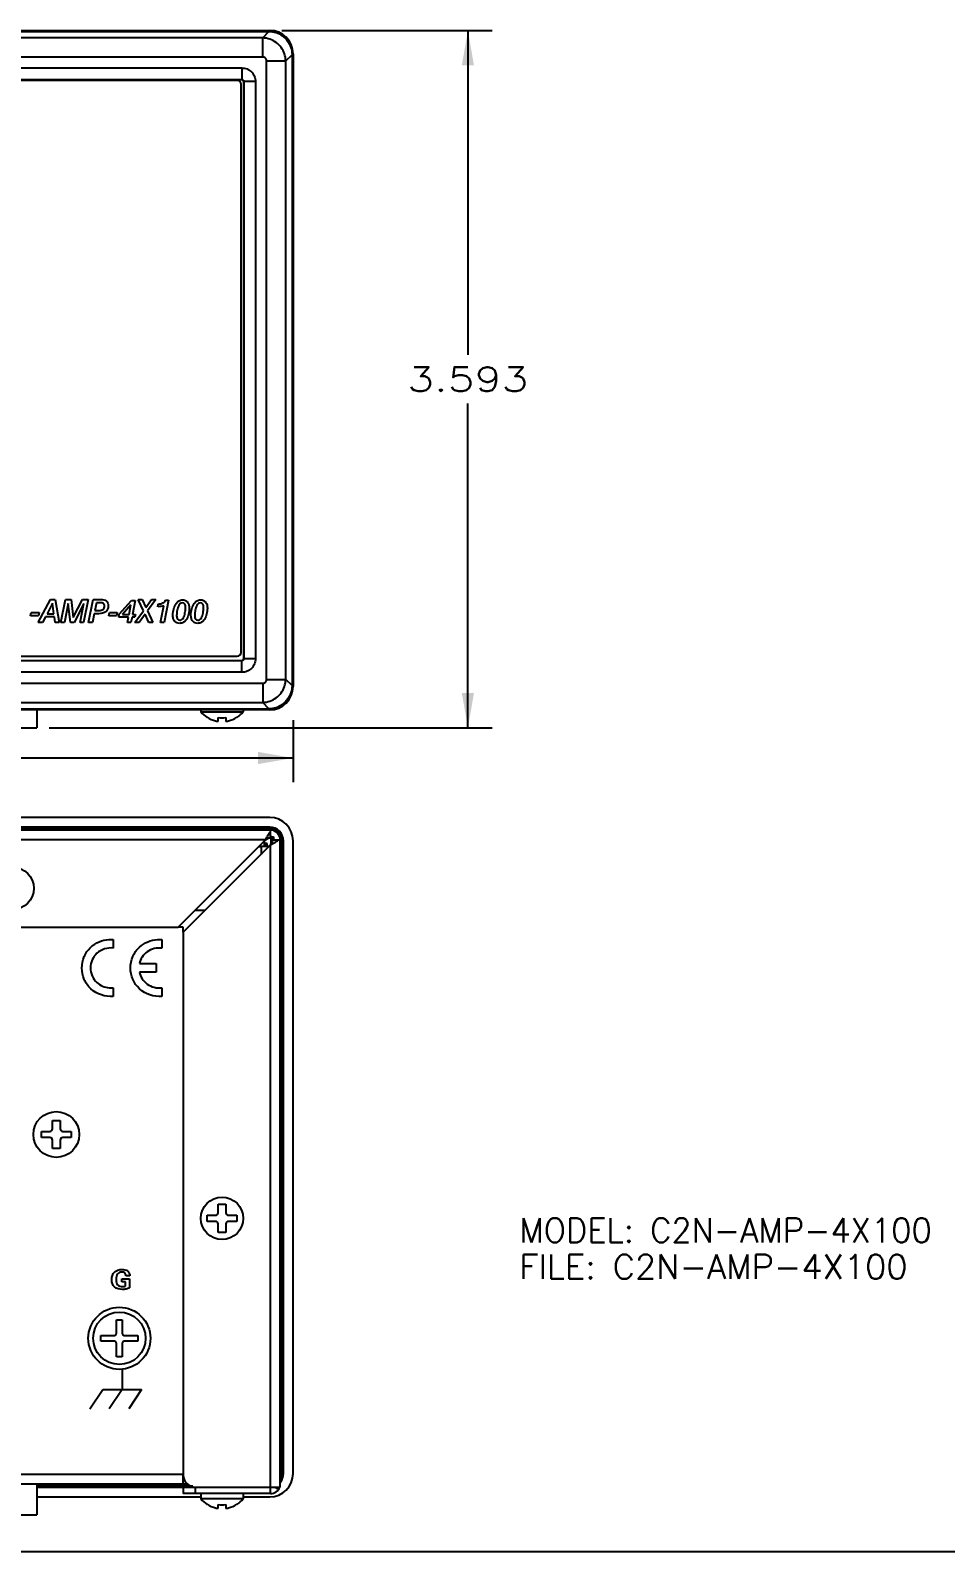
# Model space of a CAD drawing. Header units: inches. Extents: x 0 to 34, y 0 to 22.
# Drawn here: x 22.75 to 27.47, y 0 to 7.84 of the extents above; entities that cross this region are included whole.
import ezdxf
from ezdxf.enums import TextEntityAlignment as Align

# ---------------------------------------------------------------- set-up
doc = ezdxf.new("R2010")
doc.units = ezdxf.units.IN
doc.header["$LTSCALE"] = 1.87
doc.header["$MEASUREMENT"] = 0
doc.layers.get('0').update_dxf_attribs({"linetype": 'CONTINUOUS'})
for name, color, linetype in [('02___PRT_ALL_AXES', 7, 'CONTINUOUS'), ('3_ALL_AXES', 7, 'CONTINUOUS'), ('7_ALL_FEATURES', 7, 'CONTINUOUS')]:
    doc.layers.add(name, color=color, linetype=linetype)
doc.styles.get("Standard").update_dxf_attribs({"font": 'SIMPLEX.SHX'})
doc.dimstyles.new('DIMSTYLE_1', dxfattribs={"dimtxt": 0.125, "dimasz": 0.18, "dimexe": 0.18, "dimexo": 0.0625, "dimgap": 0.09, "dimtad": 0, "dimtih": 1, "dimtoh": 1, "dimdec": 3, "dimzin": 4, "dimdsep": 46, "dimtxsty": 'Standard', "dimblk": '_FILLED', "dimblk1": '_FILLED', "dimblk2": '_FILLED', "dimcen": 0.09, "dimadec": 0, "dimazin": 0, "dimtp": 0.001, "dimtm": 0.001, "dimtfac": 1, "dimtdec": 3, "dimtofl": 0, "dimtmove": 0, "dimatfit": 3, "dimldrblk": '_FILLED', "dimfxl": 0, "dimtolj": 1, "dimtzin": 4, "dimarcsym": 0})

# ---------------------------------------------------------------- blocks, each defined once
blk = doc.blocks.new('_FILLED')
at = {"color": 0, "linetype": 'ByBlock'}
blk.add_solid([(0, 0), (-1, 0.1736111111), (-1, -0.1736111111)], dxfattribs=at)
blk = doc.blocks.new('*D1')
at = {"color": 5}
for p, q in [((24.0454504348, 7.8357051349), (25.1289321711, 7.8357051349)), ((25.0039321711, 7.8357051349), (25.0039321711, 6.1642051349)), ((25.0039321711, 4.2427051349), (25.0039321711, 5.9142051349)), ((22.845377334, 4.2427051349), (25.1289321711, 4.2427051349))]:
    blk.add_line(p, q, dxfattribs=at)
at = {"color": 5, "xscale": 0.18, "yscale": 0.18, "zscale": 0.18}
for p, rotation in [((25.0039321711, 7.8357051349), 90), ((25.0039321711, 4.2427051349), 270)]:
    blk.add_blockref('_FILLED', p, dxfattribs=dict(at, rotation=rotation))
at = {"color": 5, "width": 1.25}
blk.add_text('3.593', height=0.125, dxfattribs=at).set_placement((24.6914321711, 5.9767051349), (25.3164321711, 5.9767051349), align=Align.FIT)
blk = doc.blocks.new('*D2')
at = {"color": 5}
for p, q in [((7.212877334, 4.3237492369), (7.212877334, 3.9627431045)), ((24.102877334, 4.2824175461), (24.102877334, 3.9627431045)), ((7.212877334, 4.087743104499999), (15.220377334, 4.087743104499999)), ((24.102877334, 4.087743104499999), (16.095377334, 4.087743104499999))]:
    blk.add_line(p, q, dxfattribs=at)
at = {"color": 5, "xscale": 0.18, "yscale": 0.18, "zscale": 0.18, "rotation": 180}
blk.add_blockref('_FILLED', (7.212877334, 4.087743104499999), dxfattribs=at)
at = {"color": 5, "xscale": 0.18, "yscale": 0.18, "zscale": 0.18}
blk.add_blockref('_FILLED', (24.102877334, 4.087743104499999), dxfattribs=at)
at = {"color": 5, "width": 1.260000000000003}
blk.add_text('16.890', height=0.125, dxfattribs=at).set_placement((15.282877334, 4.025243104499999), (16.032877334, 4.025243104499999), align=Align.FIT)

msp = doc.modelspace()

# ---------------------------------------------------------------- linework, layer by layer
at = {"color": 8}
for p, q in [((7.3328042333, 7.8357051349), (23.9829504348, 7.8357051349)), ((23.9778285122, 7.830583212300001), (23.9829504348, 7.8357051349)), ((7.337926155800001, 7.830583212300001), (23.9778285122, 7.830583212300001)), ((23.9469657886, 7.7970174512), (7.3687886613, 7.797017452)), ((23.9469657886, 7.7970174512), (23.9779890068, 7.829708523)), ((23.9469658126, 7.698595311), (23.9469658219, 7.7970174512)), ((23.9469658126, 7.698595311), (7.3687887118, 7.6985954071)), ((24.0650730227, 7.6789294372), (24.0977575727, 7.7099404616)), ((24.0977574586, 7.7106583602), (24.0977573366, 4.460752031499999)), ((24.0977574586, 7.7106583602), (24.102877334, 7.715778235599999)), ((24.102877334, 7.715778235599999), (24.102877334, 4.455632034100001)), ((7.4762901962, 7.642249630599999), (23.8394644718, 7.642249630599999)), ((23.8394644718, 7.642249630599999), (23.8394644727, 7.582285098200001)), ((23.9666502869, 7.6789107309), (24.0650730306, 7.6789107465)), ((23.9666503643, 4.4924993938), (23.9666502869, 7.6789107309)), ((24.0650730229, 4.4924806844), (24.0650730227, 7.6789294372)), ((7.4762901962, 7.582286180900001), (23.8394644718, 7.582286180900001)), ((23.8385183296, 7.5813400387), (7.4772363385, 7.5813400387)), ((23.815377334, 7.5777051349), (7.500377334, 7.5777051349)), ((23.835377334, 4.6327051349), (23.835377334, 7.5577051349)), ((23.8394644718, 7.582286180900001), (23.8385183296, 7.5813400387)), ((23.8494583801, 7.572292272699999), (23.8485122378, 7.571346130399999)), ((23.8485122378, 4.6000641393), (23.8485122378, 7.571346130399999)), ((23.9094218297, 7.572292272699999), (23.8494583801, 7.572292272699999)), ((23.8494583801, 7.572292272699999), (23.8494583801, 4.599117997)), ((23.9094218297, 7.572292272699999), (23.9094218297, 4.599117997)), ((23.8394644718, 4.5891240888), (7.4762901962, 4.5891240888)), ((7.4772363385, 4.590070231), (23.8385183296, 4.590070231)), ((7.500377334, 4.6127051349), (23.815377334, 4.6127051349)), ((23.8394644718, 4.5891240888), (23.8385183296, 4.590070231)), ((23.8394644718, 4.529160639100001), (23.8394644718, 4.5891240888)), ((23.8494583801, 4.599117997), (23.8485122378, 4.6000641393)), ((23.9094218297, 4.599117997), (23.8494572974, 4.5991179962)), ((7.368788856699999, 4.4728149596), (23.9469659558, 4.4728148629)), ((23.8394644718, 4.529160639100001), (7.4762901962, 4.529160639100001)), ((23.9469659558, 4.4728148629), (23.9469659753, 4.3743928081)), ((23.9666503643, 4.4924993938), (24.0650730229, 4.492499388)), ((24.0977573555, 4.4614700856), (24.0650730229, 4.4924806844)), ((24.0977573366, 4.460752031499999), (24.102877334, 4.455632034100001)), ((23.9829504348, 4.3357051349), (7.3328042333, 4.3357051349)), ((7.337926155800001, 4.3408270574), (23.9778285122, 4.3408270574)), ((7.3687888798, 4.3743928199), (23.9469660054, 4.374392816499999)), ((22.782877334, 4.3357051349), (22.782877334, 4.2427051349)), ((23.9779890068, 4.3417017467), (23.9469660054, 4.374392816499999)), ((23.9778285122, 4.3408270574), (23.9829504348, 4.3357051349)), ((22.032877334, 4.2427051349), (22.782877334, 4.2427051349)), ((23.6601125002, 4.296662166), (23.6601125002, 4.2977423152)), ((23.7166830948, 4.2778480003), (23.7169625553, 4.2783489539)), ((23.7169625553, 4.2783489539), (23.7169625553, 4.2957895164)), ((23.7567921128, 4.2957895164), (23.7567921128, 4.2783489539)), ((23.7567921128, 4.2783489539), (23.7570715809, 4.2778480076)), ((23.8136421679, 4.2977423152), (23.8136421679, 4.296662166)), ((23.9829504348, 3.7815622407), (7.3328042333, 3.7815622407)), ((23.986877334, 3.7165622407), (7.328877334, 3.7165622407)), ((23.982877334, 3.7315622407), (7.332877334, 3.7315622407)), ((23.982877334, 3.7252724588), (7.332877334, 3.7252724588)), ((23.982877334, 3.7315622407), (23.982877334, 3.7165622407)), ((23.986877334, 3.6797990298), (23.986877334, 3.7165622407)), ((23.9607445928, 3.6665622407), (7.3550100753, 3.6665622407)), ((23.5107445928, 3.2165622407), (23.9607445928, 3.6665622407)), ((23.986877334, 3.6404294994), (23.536877334, 3.1904294994)), ((23.9267445928, 3.6325622407), (23.937877334, 3.6325622407)), ((23.9776724648, 3.6325622407), (23.937877334, 3.6325622407)), ((23.937877334, 3.6325622407), (23.937877334, 3.5914294994)), ((23.953877334, 3.6596949819), (23.953877334, 3.6325622407)), ((23.9693201306, 3.6480050372), (23.953877334, 3.6480050372)), ((23.9573517631, 3.6360366697), (23.9599213729, 3.6386062795)), ((23.9599213729, 3.6386062795), (23.961877334, 3.6405622407)), ((23.9607445928, 3.6665622407), (23.9694883562, 3.6825632416)), ((23.9607445928, 3.6665622407), (23.9688016794, 3.6712927376)), ((23.961877334, 3.6405622407), (23.9693201306, 3.6480050372)), ((23.9688016794, 3.6712927376), (23.9781676308, 3.6762427218)), ((23.9693201306, 3.6325622407), (23.9693201306, 3.6480050372)), ((23.986877334, 3.6404294994), (24.0028235088, 3.6491422605)), ((23.986877334, 3.6404294994), (23.9916078309, 3.648486586)), ((23.986877334, 0.2985622407), (23.986877334, 3.6404294994)), ((23.9916078309, 3.648486586), (23.9965578152, 3.6578525374)), ((24.0001141232, 3.6665622407), (24.036877334, 3.6665622407)), ((24.036877334, 0.3325622407), (24.036877334, 3.6665622407)), ((24.052877334, 3.6615622407), (24.036877334, 3.6615622407)), ((24.0465875522, 0.4015622407), (24.0465875522, 3.6615622407)), ((24.052877334, 0.4015622407), (24.052877334, 3.6615622407)), ((24.102877334, 0.4014891399), (24.102877334, 3.6616353414)), ((7.805010075299999, 3.2165622407), (23.5107445928, 3.2165622407)), ((23.536877334, 3.1904294994), (23.536877334, 0.3945622407)), ((22.8629625553, 2.2212910127), (22.9027921128, 2.2212910127)), ((22.8629625553, 2.1775050525), (22.8629625553, 2.2212910127)), ((22.9027921128, 2.2212910127), (22.9027921128, 2.1775050525)), ((22.8061125002, 2.1644940637), (22.8499515665, 2.1644940637)), ((22.8061125002, 2.1326304177), (22.8061125002, 2.1644940637)), ((22.8499515665, 2.1326304177), (22.8061125002, 2.1326304177)), ((22.8629625553, 2.0758334686), (22.8629625553, 2.1196194289)), ((22.9027921128, 2.1196194289), (22.9027921128, 2.0758334686)), ((22.9158031016, 2.1644940637), (22.9596421679, 2.1644940637)), ((22.9596421679, 2.1326304177), (22.9158031016, 2.1326304177)), ((22.9596421679, 2.1644940637), (22.9596421679, 2.1326304177)), ((22.9027921128, 2.0758334686), (22.8629625553, 2.0758334686)), ((23.6601125002, 1.7324940637), (23.7039515665, 1.7324940637)), ((23.6601125002, 1.7006304177), (23.6601125002, 1.7324940637)), ((23.7169625553, 1.7892910127), (23.7567921128, 1.7892910127)), ((23.7169625553, 1.7455050525), (23.7169625553, 1.7892910127)), ((23.7567921128, 1.7892910127), (23.7567921128, 1.7455050525)), ((23.7698031016, 1.7324940637), (23.8136421679, 1.7324940637)), ((23.8136421679, 1.7324940637), (23.8136421679, 1.7006304177)), ((23.7039515665, 1.7006304177), (23.6601125002, 1.7006304177)), ((23.7169625553, 1.6438334686), (23.7169625553, 1.6876194289)), ((23.7567921128, 1.6876194289), (23.7567921128, 1.6438334686)), ((23.8136421679, 1.7006304177), (23.7698031016, 1.7006304177)), ((23.7567921128, 1.6438334686), (23.7169625553, 1.6438334686)), ((23.192877334, 1.1235622407), (23.192877334, 1.1935622407)), ((23.222877334, 1.1935622407), (23.222877334, 1.1235622407)), ((23.112877334, 1.1135622407), (23.182877334, 1.1135622407)), ((23.232877334, 1.1135622407), (23.302877334, 1.1135622407)), ((23.182877334, 1.0835622407), (23.112877334, 1.0835622407)), ((23.192877334, 1.0035622407), (23.192877334, 1.0735622407)), ((23.222877334, 1.0735622407), (23.222877334, 1.0035622407)), ((23.302877334, 1.0835622407), (23.232877334, 1.0835622407)), ((7.778877334, 0.3985622407), (23.536877334, 0.3985622407)), ((24.052877334, 0.4015622407), (24.036877334, 0.4015622407)), ((7.755504751, 0.3485622407), (23.560249917, 0.3485622407)), ((22.782877334, 0.3485622407), (22.782877334, 0.1885622407)), ((22.782877334, 0.3378520225), (23.586106671, 0.3378520225)), ((22.782877334, 0.3315622407), (23.536877334, 0.3315622407)), ((23.536877334, 0.3325622407), (23.598877334, 0.3325622407)), ((23.536877334, 0.3325622407), (23.536877334, 0.2985622407)), ((23.598877334, 0.3325622407), (24.036877334, 0.3325622407)), ((23.598877334, 0.3325622407), (23.598877334, 0.2985622407)), ((24.0282422938, 0.320474163), (24.0104403334, 0.3325622407)), ((22.782877334, 0.2815622407), (23.627377334, 0.2815622407)), ((23.986877334, 0.2985622407), (23.536877334, 0.2985622407)), ((23.6601125002, 0.2425192718), (23.6601125002, 0.243599421)), ((23.7169625553, 0.2242060597), (23.7169625553, 0.2416466222)), ((23.7567921128, 0.2416466222), (23.7567921128, 0.2242060597)), ((23.8136421679, 0.243599421), (23.8136421679, 0.2425192718)), ((23.846377334, 0.2815622407), (23.9829504348, 0.2815622407)), ((22.032877334, 0.1885622407), (22.782877334, 0.1885622407)), ((23.7166830948, 0.2237051061), (23.7169625553, 0.2242060597)), ((23.7567921128, 0.2242060597), (23.7570715809, 0.2237051134)), ((0, 0), (34, 0))]:
    msp.add_line(p, q, dxfattribs=at)
at = {"color": 5, "linetype": 'Continuous'}
for p, q in [((22.7899025054, 4.7849918877), (22.8535418703, 4.9048650136)), ((22.8627378399, 4.884682708600002), (22.83523131130001, 4.831297256800001)), ((22.8535418703, 4.9048650136), (22.8775490476, 4.9048650136)), ((22.8703875845, 4.831297256800001), (22.8627378399, 4.884682708600002)), ((22.8775490476, 4.9048650136), (22.8969989302, 4.7849918877)), ((22.9066831813, 4.7849918877), (22.93020207710001, 4.9048650136)), ((22.94468776370001, 4.884519948099999), (22.9255634021, 4.7849918877)), ((22.93020207710001, 4.9048650136), (22.9591734503, 4.9048650136)), ((22.9562437609, 4.7849918877), (22.94468776370001, 4.884519948099999)), ((22.9591734503, 4.9048650136), (22.9704039265, 4.8113590926)), ((22.9704039265, 4.8113590926), (23.0183369008, 4.9048650136)), ((23.0255797441, 4.884357187600001), (22.97504260140001, 4.7849918877)), ((23.0052346786, 4.7849918877), (23.0255797441, 4.884357187600001)), ((23.0183369008, 4.9048650136), (23.0475524149, 4.9048650136)), ((23.0475524149, 4.9048650136), (23.0238707586, 4.7849918877)), ((23.04950554120001, 4.7849918877), (23.0731871974, 4.9048650136)), ((23.0731871974, 4.9048650136), (23.11355180730001, 4.9048650136)), ((23.0897073906, 4.887693778300001), (23.0818948854, 4.847980210500001)), ((23.1118428218, 4.887693778300001), (23.0897073906, 4.887693778300001)), ((23.2076273902, 4.829506891000001), (23.27061571300001, 4.899005634700002)), ((23.2676046433, 4.877684006100001), (23.223415161, 4.827797905500001)), ((23.2575948711, 4.827797905500001), (23.2676046433, 4.877684006100001)), ((23.27061571300001, 4.899005634700002), (23.2899842154, 4.899005634700002)), ((23.2899842154, 4.899005634700002), (23.2758240498, 4.827797905500001)), ((23.3043071415, 4.9048650136), (23.32530324910001, 4.9048650136)), ((23.33181367, 4.8463526052), (23.3043071415, 4.9048650136)), ((23.32530324910001, 4.9048650136), (23.34393932910001, 4.8627914182)), ((23.34393932910001, 4.8627914182), (23.3728293221, 4.9048650136)), ((23.3949647533, 4.9048650136), (23.3524842566, 4.845457422400001)), ((23.3728293221, 4.9048650136), (23.3949647533, 4.9048650136)), ((23.4053814269, 4.8673487128), (23.4079855953, 4.880695075800002)), ((23.4192974517, 4.7849918877), (23.43630592640001, 4.8716618667)), ((23.4606386248, 4.9015284229), (23.4378521514, 4.7849918877)), ((23.4463156987, 4.9015284229), (23.4606386248, 4.9015284229)), ((22.75067721910001, 4.820799203), (22.7541765704, 4.8376449172)), ((22.791041829, 4.820799203), (22.75067721910001, 4.820799203)), ((22.7541765704, 4.8376449172), (22.7943784198, 4.8376449172)), ((22.811224134, 4.7849918877), (22.7899025054, 4.7849918877)), ((22.7943784198, 4.8376449172), (22.791041829, 4.820799203)), ((22.8265236233, 4.814288782000002), (22.811224134, 4.7849918877)), ((22.8728289924, 4.814288782000002), (22.8265236233, 4.814288782000002)), ((22.83523131130001, 4.831297256800001), (22.8703875845, 4.831297256800001)), ((22.877060766, 4.7849918877), (22.8728289924, 4.814288782000002)), ((22.8969989302, 4.7849918877), (22.877060766, 4.7849918877)), ((22.9255634021, 4.7849918877), (22.9066831813, 4.7849918877)), ((22.97504260140001, 4.7849918877), (22.9562437609, 4.7849918877)), ((23.0238707586, 4.7849918877), (23.0052346786, 4.7849918877)), ((23.06919956460001, 4.7849918877), (23.04950554120001, 4.7849918877)), ((23.07855829470001, 4.831297256800001), (23.06919956460001, 4.7849918877)), ((23.1027282325, 4.831297256800001), (23.07855829470001, 4.831297256800001)), ((23.0818948854, 4.847980210500001), (23.1037047956, 4.847980210500001)), ((23.1532653752, 4.820799203), (23.1567647265, 4.8376449172)), ((23.1936299852, 4.820799203), (23.1532653752, 4.820799203)), ((23.1567647265, 4.8376449172), (23.1969665759, 4.8376449172)), ((23.1969665759, 4.8376449172), (23.1936299852, 4.820799203)), ((23.2046163205, 4.812661176800001), (23.2076273902, 4.829506891000001)), ((23.25458380140001, 4.812661176800001), (23.2046163205, 4.812661176800001)), ((23.223415161, 4.827797905500001), (23.2575948711, 4.827797905500001)), ((23.24929408440001, 4.7849918877), (23.25458380140001, 4.812661176800001)), ((23.2674418828, 4.7849918877), (23.24929408440001, 4.7849918877)), ((23.2729757406, 4.812661176800001), (23.2674418828, 4.7849918877)), ((23.2877869483, 4.812661176800001), (23.2729757406, 4.812661176800001)), ((23.2758240498, 4.827797905500001), (23.2906352575, 4.827797905500001)), ((23.2872986667, 4.7849918877), (23.33181367, 4.8463526052)), ((23.309434098, 4.7849918877), (23.2872986667, 4.7849918877)), ((23.2906352575, 4.827797905500001), (23.2877869483, 4.812661176800001)), ((23.3399516962, 4.829344130500001), (23.309434098, 4.7849918877)), ((23.3599712407, 4.7849918877), (23.3399516962, 4.829344130500001)), ((23.3524842566, 4.845457422400001), (23.3809673483, 4.7849918877)), ((23.3809673483, 4.7849918877), (23.3599712407, 4.7849918877)), ((23.4378521514, 4.7849918877), (23.4192974517, 4.7849918877))]:
    msp.add_line(p, q, dxfattribs=at)
at = {"color": 7}
for p, q in [((23.986877334, 3.6825622407), (24.002877334, 3.6825622407)), ((23.987877334, 3.6825622407), (23.987877334, 3.6404294994)), ((24.002877334, 3.6825622407), (24.002877334, 3.6665622407)), ((23.6490100753, 3.3025622407), (23.5967445928, 3.3025622407)), ((23.536877334, 3.2165622407), (23.5107445928, 3.2165622407)), ((23.536877334, 3.1904294994), (23.536877334, 3.2165622407)), ((23.536877334, 0.3325622407), (23.536877334, 0.3945622407))]:
    msp.add_line(p, q, dxfattribs=at)
at = {"color": 5}
for p, q in [((23.1538733907, 3.1529515996), (23.1764600112, 3.1529598785)), ((23.1764600112, 3.1529598785), (23.1765269403, 3.1085268076)), ((23.4044095139, 3.1530781037), (23.4266686726, 3.152715784)), ((23.4266686726, 3.152715784), (23.4266529246, 3.1082590911)), ((23.3112670978, 3.0284598785), (23.3971844206, 3.0284598785)), ((23.3971844206, 2.9842787761), (23.311361586, 2.9842787761)), ((23.3971844206, 3.0284598785), (23.3971844206, 2.9842787761)), ((23.1560504082, 2.9038226036), (23.1765899325, 2.9040779887)), ((23.1765899325, 2.9040779887), (23.1765584364, 2.8810937367)), ((23.4266568616, 2.9044401934), (23.4266096175, 2.8599795635)), ((23.1765584364, 2.8810937367), (23.1766135545, 2.8599598785)), ((23.2610308773, 1.421231532), (23.240889145, 1.421231532)), ((23.2610308773, 1.4230661777), (23.2610308773, 1.421231532)), ((23.220865523, 1.4053535792), (23.2607513498, 1.4053535792)), ((23.220865523, 1.3894323194), (23.220865523, 1.4053535792)), ((23.2399363891, 1.3894323194), (23.220865523, 1.3894323194)), ((23.23986946, 1.3675779887), (23.2399363891, 1.3894323194)), ((23.2607513498, 1.4053535792), (23.2607513498, 1.3585504296)), ((23.2225978065, 0.9396404198999999), (23.2225978065, 0.8353457052)), ((23.0559403262, 0.7353535792), (23.1224048931, 0.8350464926000001)), ((23.1229600112, 0.8353457052), (23.321345838, 0.8353457052)), ((23.2225978065, 0.8353457052), (23.1559363891, 0.7353535792)), ((23.3219009561, 0.8343063352), (23.2559285151, 0.7353535792))]:
    msp.add_line(p, q, dxfattribs=at)
at = {"color": 8}
for centre, radius in [((22.882877334, 2.1485622407), 0.1181102362), ((23.207877334, 1.0985622407), 0.16)]:
    msp.add_circle(centre, radius, dxfattribs=at)
for centre, radius, start, end in [((23.815377334, 7.5577051349), 0.02, 0, 90), ((23.815377334, 4.6327051349), 0.02, 270, 360), ((23.736877334, 4.4146966536), 0.1408012073, 218.9502420658, 236.9616604206), ((23.736877334, 4.4146966536), 0.1408012073, 303.0383395794, 321.0497579342), ((23.736877334, 4.4146966536), 0.1398969513, 236.7204726213, 256.3873151896), ((23.7189250107, 4.3405231592), 0.0635818611, 256.3789800316, 258.4687980988), ((23.736877334, 4.4146966536), 0.120563285, 260.4922435965, 279.5077564035), ((23.7548256075, 4.3405408231), 0.0635999813, 281.5315956524, 283.6208182878), ((23.736877334, 4.4146966536), 0.1398969513, 283.6126848104, 303.2795273787), ((24.2731564366, 3.5109435047), 0.3488088834, 149.9196603025, 150.5267912774), ((23.982877334, 3.6615622407), 0.07, 0, 90), ((23.982877334, 3.6615622407), 0.0637102182, 0, 90), ((23.986877334, 3.6665622407), 0.05, 0, 90), ((23.982877334, 3.6615622407), 0.0131743112, 0, 90), ((23.986877334, 3.6665622407), 0.016, 0, 90), ((23.8307379873, 3.9537475824), 0.3498540107, 299.4640976891, 300.0797299833), ((22.8499515665, 2.1775050525), 0.0130109888, 270, 360), ((22.8499515665, 2.1196194289), 0.0130109888, 0, 90), ((22.9158031016, 2.1775050525), 0.0130109888, 180, 270), ((22.9158031016, 2.1196194289), 0.0130109888, 90, 180), ((23.7039515665, 1.7455050525), 0.0130109888, 270, 360), ((23.7698031016, 1.7455050525), 0.0130109888, 180, 270), ((23.7039515665, 1.6876194289), 0.0130109888, 0, 90), ((23.7698031016, 1.6876194289), 0.0130109888, 90, 180), ((23.182877334, 1.1235622407), 0.01, 270, 360), ((23.232877334, 1.1235622407), 0.01, 180, 270), ((23.182877334, 1.0735622407), 0.01, 0, 90), ((23.232877334, 1.0735622407), 0.01, 90, 180), ((23.598877334, 0.3945622407), 0.062, 180, 270), ((23.982877334, 0.4015622407), 0.07, 321.6795732159001, 360), ((23.982877334, 0.4015622407), 0.0637102182, 336.5833664268, 360), ((23.986877334, 0.3485622407), 0.05, 270, 342.0957825406), ((23.986877334, 0.3485622407), 0.05, 348.1938040484, 360), ((23.736877334, 0.3605537594), 0.1408012073, 218.9502420658, 236.9616604206), ((23.736877334, 0.3605537594), 0.1398969513, 236.7204726213, 256.3873151896), ((23.736877334, 0.3605537594), 0.120563285, 260.4922435965, 279.5077564035), ((23.736877334, 0.3605537594), 0.1398969513, 283.6126848104, 303.2795273787), ((23.736877334, 0.3605537594), 0.1408012073, 303.0383395794, 321.0497579342), ((23.7189250107, 0.286380265), 0.0635818611, 256.3789800316, 258.4687980988), ((23.7548256075, 0.2863979289), 0.0635999813, 281.5315956531, 283.6208182885)]:
    msp.add_arc(centre, radius, start, end, dxfattribs=at)
for centre, major_axis, start_param, end_param in [((23.9828041887, 7.7156319895), (0.08495622539999997, 0.08495622539999997), -0.7847891758, 0.7847891758), ((23.8385061424, 7.571333943200001), (-0.007079685400000002, -0.007079685400000002), 8.639988785, 10.2095671366), ((23.8385061424, 4.6000763265), (-0.007079685400000002, 0.007079685400000002), 2.3568034778, 3.9263818294), ((23.9828041887, 4.4557782802), (-0.08495622539999997, 0.08495622539999997), -3.9263818294, -2.3568034778), ((23.9828041887, 3.6614890953), (-0.08495622539999997, -0.08495622539999997), 2.3568034778, 3.9263818294), ((23.9828041887, 0.401635386), (-0.08495622539999997, 0.08495622539999997), 8.639988785, 10.2095671366)]:
    msp.add_ellipse(centre, major_axis=major_axis, ratio=0.9987827659999999, start_param=start_param, end_param=end_param, dxfattribs=at)
for points, start_tangent, end_tangent in [([(24.0650723915, 7.678928983400001), (24.0585600689, 7.7148955251), (24.0414933354, 7.747417466900001), (24.0154759676, 7.773434498099999), (23.9829599615, 7.790500995), (23.9469658128, 7.7970172736)], (-0.0258329746227405, 0.9996662730242233), (-0.9996783747620401, 0.02536034371072941)), ([(23.9778296609, 7.830584361000001), (24.0150315327, 7.824585267000001), (24.0484308249, 7.8074383565), (24.0749234899, 7.7808271083), (24.0919204754, 7.747354172300001), (24.0977558859, 7.7106567875)], (0.9999977100494164, -0.002140069139828411), (0.002181921440251042, -0.9999976196065813)), ([(23.9666502869, 7.6789107309), (23.9656888828, 7.6850529697), (23.9629029284, 7.6905433584), (23.9585620742, 7.694873830900001), (23.9530728634, 7.6976449575), (23.9469658126, 7.698595311)], (0.000591115054200474, 0.9999998252914811), (-0.9999997239384474, -0.0007430498161661613)), ([(23.8394644718, 7.642249630599999), (23.8660644132, 7.6369986862), (23.8889786255, 7.621717059500001), (23.9041548985, 7.5989196078), (23.9094218297, 7.572292272699999)], (0.9999996861390569, 0.0007922889548380176), (0.0002139717243044535, -0.9999999771080503)), ([(23.8394644718, 7.582286180900001), (23.8445259792, 7.5809525294), (23.8481377337, 7.5773342226), (23.8494583801, 7.572292272699999)], (0.999973122457565, 0.007331736661116765), (-0.0145631116622141, -0.9998939522662961)), ([(23.9094218297, 4.599117997), (23.9041708854, 4.5725180557), (23.8888892586, 4.5496038434), (23.866091807, 4.5344275704), (23.8394644718, 4.529160639100001)], (0.0007922889548380176, -0.9999996861390569), (-0.9999999771080503, -0.0002139717243044535)), ([(23.8494583801, 4.599117997), (23.8481247286, 4.594056489700001), (23.8445064217, 4.5904447352), (23.8394644718, 4.5891240888)], (0.007331736661116765, -0.999973122457565), (-0.9998939522662961, 0.0145631116622141)), ([(23.9469659514, 4.3743928095), (23.9829599011, 4.3809090021), (24.0154760797, 4.397975535400001), (24.0414935722, 4.4239927134), (24.0585600967, 4.4565141989), (24.0650725395, 4.4924811401)], (0.9996783825396327, 0.02536003712426536), (0.02583273876314726, 0.9996662791191845)), ([(23.9469659558, 4.4728148629), (23.9530729647, 4.4737651075), (23.9585622018, 4.4765362394), (23.962903084, 4.4808667414), (23.9656890136, 4.4863570658), (23.9666503643, 4.4924993938)], (0.999999723762856, -0.0007432860903661248), (-0.0005911730537331236, 0.999999825257195)), ([(24.0977558855, 4.460753482599999), (24.0919204801, 4.4240561175), (24.074923496, 4.390583174100001), (24.0484308302, 4.3639719205), (24.0150315363, 4.3468250061), (23.9778296605, 4.3408259092)], (-0.002181953468644285, -0.9999976195366972), (-0.9999977099546185, -0.002140113435942719)), ([(23.7062148983, 4.2782246351), (23.7062497728, 4.2782175382), (23.7073850308, 4.2779982528), (23.7085049381, 4.2778051977), (23.7096086118, 4.2776395061), (23.7106936757, 4.2775032706), (23.711752966, 4.2773999658), (23.712766236, 4.2773345984), (23.7137048693, 4.2773115855), (23.71454838, 4.2773331958), (23.7152748885, 4.2773994694), (23.7158771198, 4.2775092885), (23.7163494236, 4.277660909100001), (23.7166830948, 4.2778480003)], (0.9798581306266425, -0.1996948768618305), (0.7941869042662199, 0.6076735645822008)), ([(23.7570715809, 4.2778480076), (23.7570753866, 4.277845112900001), (23.7574276892, 4.277651556), (23.7579160607, 4.2775000924), (23.7585369389, 4.277392104700001), (23.7592846033, 4.2773290563), (23.7601503767, 4.2773119709), (23.7611114366, 4.2773405153), (23.7621443461, 4.2774119637), (23.7632119478, 4.277520498399999), (23.7642920464, 4.2776599301), (23.7653792122, 4.2778262806), (23.7664722596, 4.278017123), (23.7675397698, 4.278224635)], (0.7946497939266378, -0.607068122217229), (0.9798576774901128, 0.1996971002886185)), ([(23.9713239279, 3.6857713453), (23.978164573, 3.6968092025)], (0.5014817219757136, 0.865168239433391), (0.5579203693143056, 0.8298944881755685)), ([(23.978164573, 3.6968092025), (23.986877334, 3.7079272068)], (0.5579203669592211, 0.8298944897588418), (0.6906266027167423, 0.723211515132282)), ([(23.9781676308, 3.6762427218), (23.986877334, 3.6797990298)], (0.9032436546132177, 0.4291280699289651), (0.9481800988210366, 0.317733379108537)), ([(23.9965578152, 3.6578525374), (24.0001141232, 3.6665622407)], (0.4291280699289651, 0.9032436546132177), (0.317733379108537, 0.9481800988210366)), ([(24.0060864387, 3.6510088345), (24.0171242959, 3.6578494796)], (0.865168239433391, 0.5014817219757136), (0.8298944881755685, 0.5579203693143056)), ([(24.0171242959, 3.6578494796), (24.0282423002, 3.6665622407)], (0.8298944897588418, 0.5579203669592211), (0.723211515132282, 0.6906266027167423)), ([(23.7062148983, 0.2240817409), (23.7062497728, 0.224074644), (23.7073850308, 0.2238553587), (23.7085049381, 0.2236623035), (23.7096086118, 0.2234966119), (23.7106936757, 0.2233603764), (23.711752966, 0.2232570716), (23.712766236, 0.2231917042), (23.7137048693, 0.2231686913), (23.71454838, 0.2231903016), (23.7152748885, 0.2232565752), (23.7158771198, 0.2233663943), (23.7163494236, 0.2235180149), (23.7166830948, 0.2237051061)], (0.9798581306266425, -0.1996948768618305), (0.7941869042662199, 0.6076735645822008)), ([(23.7570715809, 0.2237051134), (23.7570753866, 0.2237022187), (23.7574276892, 0.2235086618), (23.7579160607, 0.2233571982), (23.7585369389, 0.2232492105), (23.7592846033, 0.2231861621), (23.7601503767, 0.2231690767), (23.7611114366, 0.2231976211), (23.7621443461, 0.2232690695), (23.7632119478, 0.2233776042), (23.7642920464, 0.2235170359), (23.7653792122, 0.2236833864), (23.7664722596, 0.2238742288), (23.7675397698, 0.2240817409)], (0.7946497939266378, -0.607068122217229), (0.9798576774901128, 0.1996971002886185))]:
    msp.add_spline(points, degree=3, dxfattribs=dict(at, start_tangent=start_tangent, end_tangent=end_tangent))
at = {"color": 5, "linetype": 'Continuous'}
for points, knots in [([(23.11355180730001, 4.9048650136), (23.1231051341, 4.9048650136), (23.1384114246, 4.901702376300001), (23.1493150194, 4.885775797600001), (23.1512008469, 4.870720008000001), (23.1490606556, 4.854608031300002), (23.134929049, 4.834386800300001), (23.1151083938, 4.831297256800001), (23.1027282325, 4.831297256800001)], [0, 0, 0, 0, 0.2272786966, 0.3273753166, 0.439441479, 0.5814397514999999, 0.7054694156999999, 1, 1, 1, 1]), ([(23.1037047956, 4.847980210500001), (23.110870881, 4.847980210500001), (23.1223505852, 4.8493171767), (23.13047370690001, 4.8609515621), (23.1315436093, 4.869931225), (23.1307129292, 4.878075000200001), (23.12509158910001, 4.8865785331), (23.11690479690001, 4.887693778300001), (23.1118428218, 4.887693778300001)], [0, 0, 0, 0, 0.3089546996, 0.4345432418, 0.5821579434, 0.6905280872, 0.7817607648999999, 1, 1, 1, 1]), ([(23.43630592640001, 4.8716618667), (23.4317317623, 4.870254431600001), (23.4214512154, 4.868193336200001), (23.4110249486, 4.867498540900002), (23.4053814269, 4.8673487128)], [0, 0, 0, 0, 0.458791671, 1, 1, 1, 1]), ([(23.4079855953, 4.880695075800002), (23.41640957, 4.8811853601), (23.43226074910001, 4.8832847337), (23.4435382471, 4.8953675306), (23.4463156987, 4.9015284229)], [0, 0, 0, 0, 0.5552837172, 1, 1, 1, 1]), ([(23.5191510332, 4.7814925364), (23.5138912927, 4.7813793727), (23.5039230973, 4.782943145100001), (23.4914202971, 4.792322353199999), (23.4846567363, 4.8075651297), (23.482767493, 4.829731214200001), (23.4865307404, 4.8564631941), (23.4969798079, 4.881832692600002), (23.51322021450001, 4.899132398200001), (23.52645204, 4.9023249191), (23.5328229172, 4.902504986)], [0, 0, 0, 0, 0.0946098157, 0.1797129549, 0.2735590484, 0.3900590496, 0.5830404621, 0.761726025, 0.8853614376000001, 1, 1, 1, 1]), ([(23.5490175893, 4.861489334), (23.54902770490001, 4.865297917000001), (23.5486485316, 4.871958619300001), (23.5452314791, 4.883230321600001), (23.5332702136, 4.888968156900001), (23.52037869500001, 4.8839643732), (23.5113233403, 4.869339589200001), (23.505085311, 4.8482461579), (23.50312423640001, 4.8308918697), (23.5030163602, 4.820845872300001), (23.5030180109, 4.820092514300001)], [0, 0, 0, 0, 0.1017699483, 0.1780864254, 0.3031289945, 0.4004794106, 0.5211450728, 0.7459063769, 0.9809764986, 1, 1, 1, 1]), ([(23.5030180109, 4.820092514300001), (23.5030312172, 4.8140656502), (23.5041900128, 4.8029364862), (23.5187669783, 4.795559712300001), (23.5313064934, 4.8001900744), (23.54064843720001, 4.814318069700001), (23.54654514770001, 4.8352209867), (23.5489941679, 4.852671103200001), (23.5490175893, 4.861489334)], [0, 0, 0, 0, 0.1603499302, 0.2922726614, 0.3915784145, 0.5093704167, 0.7517290365000001, 1, 1, 1, 1]), ([(23.5328229172, 4.902504986), (23.5381067322, 4.902654328200001), (23.5481202385, 4.90117073), (23.5657434931, 4.887780815900001), (23.5700416809, 4.859347998500001), (23.5655184156, 4.828940057400001), (23.5559671079, 4.8033767953), (23.539850078, 4.7851127507), (23.5258928135, 4.7816375864), (23.5191510332, 4.7814925364)], [0, 0, 0, 0, 0.09519232550000001, 0.180289676, 0.3864746502, 0.5723206724000001, 0.7493728409999999, 0.8785858498000001, 1, 1, 1, 1]), ([(23.6121686726, 4.7814925364), (23.6069089321, 4.7813793727), (23.59694073670001, 4.782943145100001), (23.5844379366, 4.792322353199999), (23.5776743758, 4.8075651297), (23.57578513250001, 4.829731214200001), (23.5795483799, 4.8564631941), (23.5899974473, 4.881832692600002), (23.606237854, 4.899132398100001), (23.6194696795, 4.9023249191), (23.6258405566, 4.902504986)], [0, 0, 0, 0, 0.09460981550000001, 0.1797129545, 0.2735590481, 0.3900590494, 0.5830404621999999, 0.761726025, 0.885361438, 1, 1, 1, 1]), ([(23.6420352288, 4.861489334), (23.6420453444, 4.865297917000001), (23.6416661711, 4.871958619300001), (23.6382491186, 4.883230321600001), (23.6262878531, 4.888968156900001), (23.61339633450001, 4.8839643732), (23.6043409798, 4.869339589100001), (23.5981029503, 4.8482461579), (23.5961418758, 4.8308918697), (23.5960339996, 4.820845872300001), (23.5960356503, 4.820092514300001)], [0, 0, 0, 0, 0.1017699482, 0.1780864253, 0.3031289944, 0.4004794105, 0.5211450727, 0.7459063770000001, 0.9809764986, 1, 1, 1, 1]), ([(23.5960356503, 4.820092514300001), (23.5960488566, 4.8140656502), (23.59720765220001, 4.8029364862), (23.61178461780001, 4.795559712300001), (23.62432413280001, 4.800190074500001), (23.63366607670001, 4.814318069600001), (23.639562787, 4.8352209868), (23.6420118074, 4.852671103200001), (23.6420352288, 4.861489334)], [0, 0, 0, 0, 0.1603499301, 0.2922726621, 0.3915784143, 0.5093704171, 0.7517290365000001, 1, 1, 1, 1]), ([(23.6258405566, 4.902504986), (23.63112437160001, 4.902654328200001), (23.6411378779, 4.90117073), (23.6587611326, 4.887780816000001), (23.6630593202, 4.859347998500001), (23.6585360552, 4.828940057400001), (23.64898474730001, 4.8033767953), (23.6328677174, 4.7851127507), (23.6189104529, 4.7816375864), (23.6121686726, 4.7814925364)], [0, 0, 0, 0, 0.0951923257, 0.1802896764, 0.3864746504, 0.5723206724000001, 0.7493728411, 0.8785858498000001, 1, 1, 1, 1])]:
    msp.add_open_spline(points, degree=3, knots=knots, dxfattribs=at)
at = {"color": 5}
for points, start_tangent, end_tangent in [([(23.1766135545, 2.8599598785), (23.0610845191, 2.8991208037), (23.0270810127, 2.9474690443), (23.0147710348, 3.0060031855), (23.0267497504, 3.064538311), (23.0601883576, 3.1129643076), (23.1538733907, 3.1529515996)], (-0.9958278325567779, -0.0912520021986919), (0.9970729541956374, 0.07645602665313316)), ([(23.4266096175, 2.8599795635), (23.3112730033, 2.899219721), (23.264853712, 3.0061842879), (23.2769141204, 3.0650349892), (23.3116125702, 3.1137064336), (23.4044095139, 3.1530781037)], (-0.9957879794248979, -0.09168587695430058), (0.9978146120112581, 0.06607571457670638)), ([(23.1765269403, 3.1085268076), (23.0914231017, 3.0819859611), (23.0589993813, 3.0069047603), (23.0915166057, 2.9313939336), (23.1560504082, 2.9038226036)], (-0.9932192248909977, 0.1162564893110312), (0.9964737335249827, -0.08390529419995992)), ([(23.4266529246, 3.1082590911), (23.3512877671, 3.0894022997), (23.3112670978, 3.0284598785)], (-0.9905098951852508, 0.1374414331273644), (-0.2160249131815437, -0.9763878516680279)), ([(23.311361586, 2.9842787761), (23.3508010545, 2.9236134218), (23.4266568616, 2.9044401934)], (0.2036614608166945, -0.9790413726589956), (0.9907286857148505, 0.1358553322535593)), ([(23.2607513498, 1.3585504296), (23.2429718222, 1.3523929493), (23.2219521372, 1.3503575163), (23.1827670978, 1.3634795635), (23.1723807789, 1.3793471816), (23.1689245781, 1.4006803509), (23.1723994797, 1.4228663745), (23.1828340269, 1.4396370438), (23.1957908077, 1.4486643657)], (-0.8944271908886647, -0.4472135957224602), (0.9057109645010273, 0.4238957994396961)), ([(23.240889145, 1.421231532), (23.2351922947, 1.4352630281), (23.2201962317, 1.4400779887), (23.1986450506, 1.4297039729), (23.192728712, 1.4174303509), (23.1907513498, 1.4013535792), (23.1909022471, 1.3966490212)], (-0.04549485818200465, 0.9989645728848443), (0.06743312075117942, -0.9977237965618325)), ([(23.1957908077, 1.4486643657), (23.1994275309, 1.4501897013), (23.2214245781, 1.453711847), (23.250357649, 1.4453811383), (23.2610308773, 1.4230661777)], (0.9057109648646281, 0.4238957986628131), (0, -1)), ([(23.1909022471, 1.3966490212), (23.1928310742, 1.3858506265), (23.1990623734, 1.3746409808), (23.2235269403, 1.3655425556), (23.2318379639, 1.3660504296), (23.23986946, 1.3675779887)], (0.06743312102416404, -0.9977237965433824), (0.9687538065695188, 0.248024317874412))]:
    msp.add_spline(points, degree=3, dxfattribs=dict(at, start_tangent=start_tangent, end_tangent=end_tangent))
at = {"layer": '02___PRT_ALL_AXES', "color": 8}
for p, q in [((23.627377334, 4.3357051349), (23.627377334, 4.3261826435)), ((23.627377334, 4.3261826435), (23.846377334, 4.3261826435)), ((23.846377334, 4.3357051349), (23.846377334, 4.3261826435)), ((23.627377334, 0.2985622407), (23.627377334, 0.2720397493)), ((23.846377334, 0.2720397493), (23.627377334, 0.2720397493)), ((23.846377334, 0.2985622407), (23.846377334, 0.2720397493))]:
    msp.add_line(p, q, dxfattribs=at)
for centre in [(22.657877334, 3.4165622407), (23.736877334, 1.7165622407)]:
    msp.add_circle(centre, 0.1095, dxfattribs=at)
for centre, start, end in [((23.736877334, 4.4146966536), 218.9502420658, 236.9616604206), ((23.736877334, 4.4146966536), 303.0383395794, 321.0497579342), ((23.736877334, 0.3605537594), 218.9502420658, 236.9616604206), ((23.736877334, 0.3605537594), 303.0383395794, 321.0497579342)]:
    msp.add_arc(centre, 0.1408012073, start, end, dxfattribs=at)
at = {"layer": '3_ALL_AXES', "color": 8}
msp.add_circle((23.207877334, 1.0985622407), 0.135, dxfattribs=at)
at = {"layer": '7_ALL_FEATURES', "color": 8}
for p, q in [((23.192877334, 1.1935622407), (23.222877334, 1.1935622407)), ((23.112877334, 1.0835622407), (23.112877334, 1.1135622407)), ((23.302877334, 1.1135622407), (23.302877334, 1.0835622407)), ((23.222877334, 1.0035622407), (23.192877334, 1.0035622407))]:
    msp.add_line(p, q, dxfattribs=at)

# ---------------------------------------------------------------- texts
at = {"color": 5}
for s, width, p, p2 in [('MODEL: C2N-AMP-4X100', 0.8728606356968218, (25.269314056, 1.592404694), (27.394314056, 1.592404694)), ('FILE: C2N-AMP-4X100', 0.9130434782608698, (25.269314056, 1.404904694), (27.269314056, 1.404904694))]:
    msp.add_text(s, height=0.125, dxfattribs=dict(at, width=width)).set_placement(p, p2, align=Align.FIT)

# ---------------------------------------------------------------- dimensions: what is measured, and where the dimension line sits
dim = msp.add_linear_dim(base=(25.0039321711, 4.2427051349), p1=(24.0454504348, 7.8357051349), p2=(22.845377334, 4.2427051349), angle=270, dimstyle='DIMSTYLE_1', dxfattribs=at)
dim.commit()
dim.dimension.update_dxf_attribs({"geometry": '*D1', "text_midpoint": (24.6914321711, 6.0392051349), "dimtype": 160})
dim = msp.add_linear_dim(base=(24.102877334, 4.087743104499999), p1=(7.212877334, 4.3237492369), p2=(24.102877334, 4.2824175461), dimstyle='DIMSTYLE_1', dxfattribs=at)
dim.commit()
dim.dimension.update_dxf_attribs({"geometry": '*D2', "text_midpoint": (15.282877334, 4.087743104499999), "dimtype": 160})

doc.saveas('drawing.dxf')
